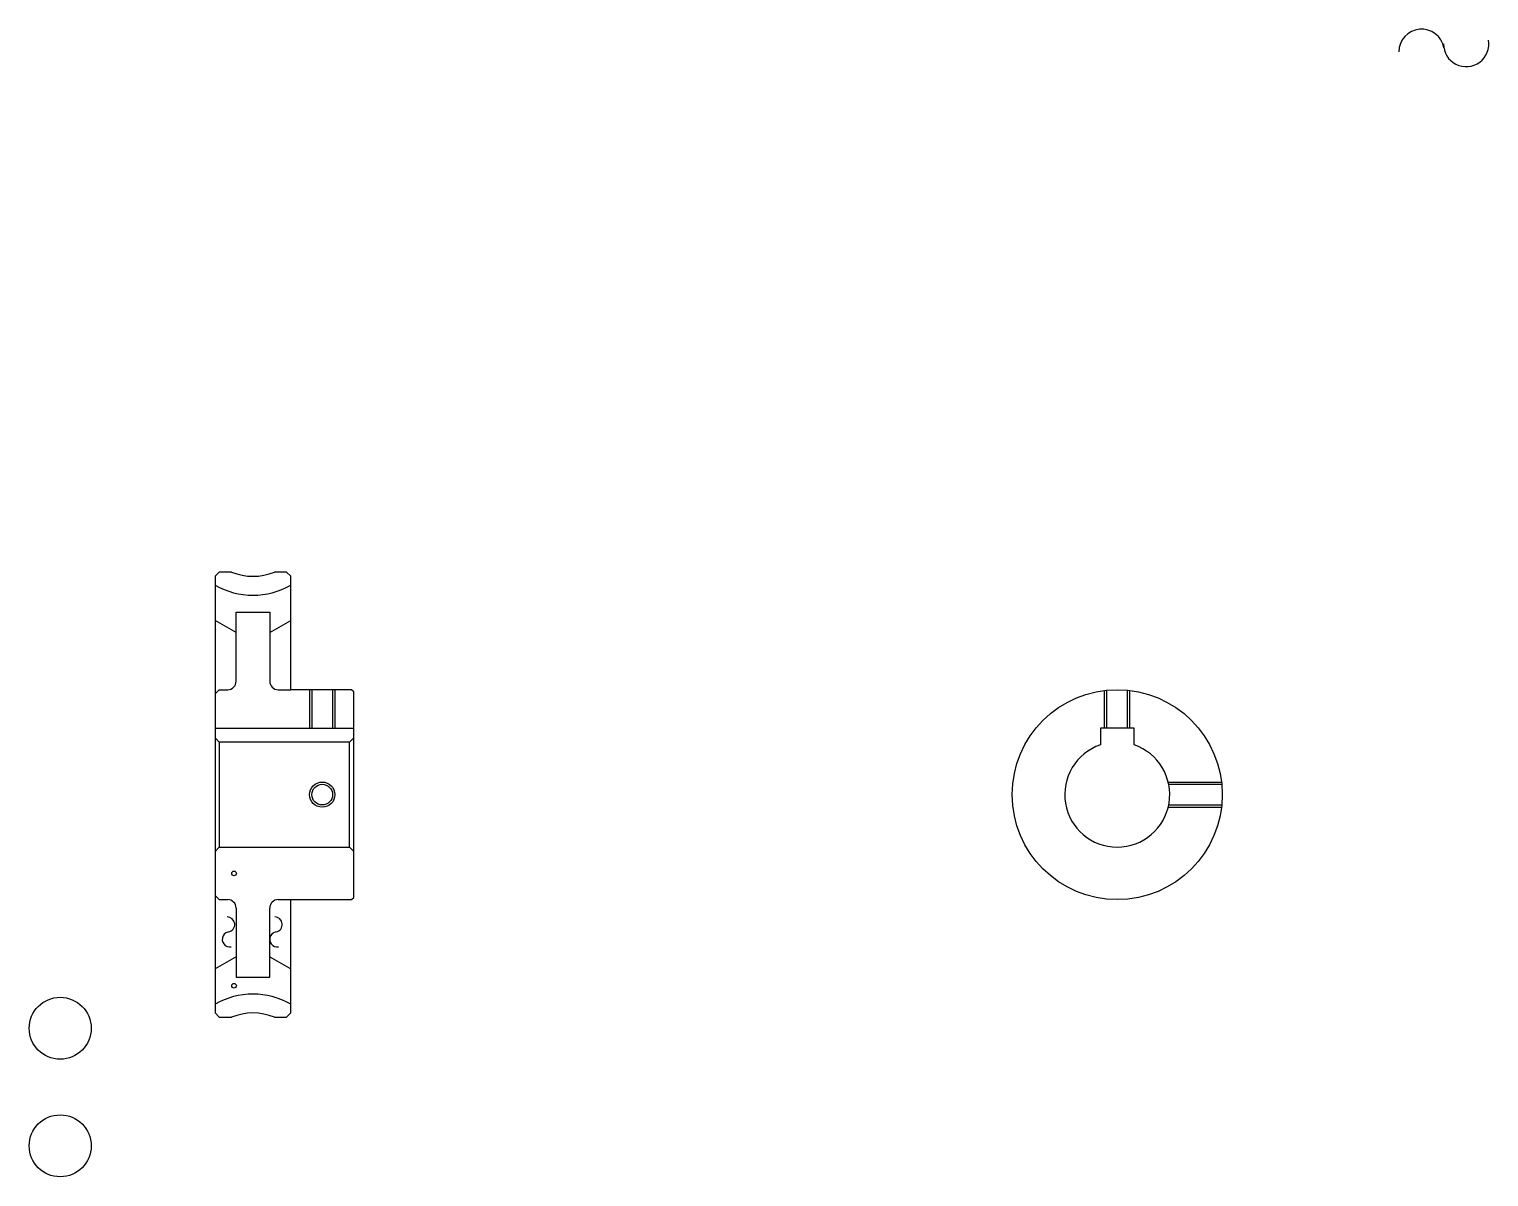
# Model space of a CAD drawing. Header units: metres. Extents: x 100 to 447, y 68 to 341.
import ezdxf

# ---------------------------------------------------------------- set-up
doc = ezdxf.new("R2010")
doc.units = ezdxf.units.M

msp = doc.modelspace()

# ---------------------------------------------------------------- linework, layer by layer
at = {"color": 4}
for p, q in [((156.866684, 202.686096), (156.866684, 186.186096)), ((148.866684, 197.799347), (143.866684, 200.686096)), ((156.866684, 197.799347), (161.866684, 200.686096)), ((158.866684, 184.186096), (161.866684, 184.186096)), ((143.866684, 174.986099), (176.866684, 174.986099)), ((176.866684, 172.686096), (175.866684, 171.686096)), ((143.866684, 145.686096), (144.866684, 146.686096)), ((176.866684, 145.686096), (175.866684, 146.686096)), ((156.866684, 115.686096), (156.866684, 132.186096)), ((158.866684, 134.186096), (161.866684, 134.186096)), ((148.866684, 120.572845), (143.866684, 117.686096)), ((156.866684, 120.572845), (161.866684, 117.686096))]:
    msp.add_line(p, q, dxfattribs=at)
for points in [[(147.76767, 212.186096), (144.866684, 212.186096), (143.866684, 211.186096), (143.866684, 145.686096)], [(157.965698, 106.186096), (160.866684, 106.186096), (161.866684, 107.186096), (161.866684, 134.186096), (176.366684, 134.186096), (176.866684, 134.686096), (176.866684, 183.686096), (176.366684, 184.186096), (161.866684, 184.186096), (161.866684, 211.186096), (160.866684, 212.186096), (157.965698, 212.186096)], [(148.866684, 186.186096), (148.866684, 202.686096), (156.866684, 202.686096)], [(143.866684, 183.186096), (144.866684, 184.186096), (146.866684, 184.186096)], [(166.366684, 184.186096), (166.366684, 174.986099)], [(166.906677, 184.186096), (166.906677, 174.986099)], [(171.826691, 184.186096), (171.826691, 174.986099)], [(172.366684, 184.186096), (172.366684, 174.986099)], [(355.64447, 174.986099), (355.64447, 184.005447)], [(356.184448, 174.986099), (356.184448, 184.064774)], [(361.104462, 174.986099), (361.104462, 184.064774)], [(361.64447, 174.986099), (361.64447, 184.005447)], [(362.64447, 171.028809), (362.64447, 174.986099), (354.64447, 174.986099), (354.64447, 171.028809)], [(143.866684, 172.686096), (144.866684, 171.686096), (144.866684, 146.686096), (175.866684, 146.686096), (175.866684, 171.686096), (144.866684, 171.686096)], [(370.779114, 162.186096), (383.463806, 162.186096)], [(370.899994, 161.646103), (383.523132, 161.646103)], [(370.899994, 156.726089), (383.523132, 156.726089)], [(370.779114, 156.186096), (383.463806, 156.186096)], [(143.866684, 145.686096), (143.866684, 107.186096), (144.866684, 106.186096), (147.76767, 106.186096)], [(143.866684, 135.186096), (144.866684, 134.186096), (146.866684, 134.186096)], [(148.866684, 132.186096), (148.866684, 115.686096), (156.866684, 115.686096)]]:
    msp.add_lwpolyline(points, dxfattribs=at)
for centre, radius in [((358.64447, 159.186096), 25), ((169.366684, 159.186096), 2.46)]:
    msp.add_circle(centre, radius, dxfattribs=at)
at = {"color": 7}
msp.add_circle((169.366684, 159.186096), 3, dxfattribs=at)
at = {"color": 5}
for centre, radius in [((148.366684, 140.436096), 0.553333), ((148.366684, 113.686096), 0.553333), ((106.977798, 103.547211), 7.377778), ((106.977798, 75.547211), 7.377778)]:
    msp.add_circle(centre, radius, dxfattribs=at)
at = {"color": 7}
for centre, radius, start, end in [((431.092773, 336.098511), 5.395, 10, 180), ((441.718872, 337.972168), 5.395, 180, 10), ((146.737625, 128.262756), 1.798333, 280, 90), ((158.057632, 128.262756), 1.798333, 280, 90), ((147.362183, 124.720734), 1.798333, 90, 280), ((158.68219, 124.720734), 1.798333, 90, 280)]:
    msp.add_arc(centre, radius, start, end, dxfattribs=at)
at = {"color": 4}
for centre, radius, start, end in [((152.866684, 224.686096), 13.5, 247.80839416, 292.19160389), ((152.866684, 224.686096), 18, 240.00000297, 299.99999703), ((146.866684, 186.186096), 2, 270, 0), ((158.866684, 186.186096), 2, 180, 270), ((358.64447, 159.186096), 12.5, 108.66292518, 71.33707482), ((146.866684, 132.186096), 2, 0, 90), ((158.866684, 132.186096), 2, 90, 180), ((152.866684, 93.686096), 18, 60.00000297, 119.99999703), ((152.866684, 93.686096), 13.5, 67.80839611, 112.19160584)]:
    msp.add_arc(centre, radius, start, end, dxfattribs=at)

doc.saveas('drawing.dxf')
